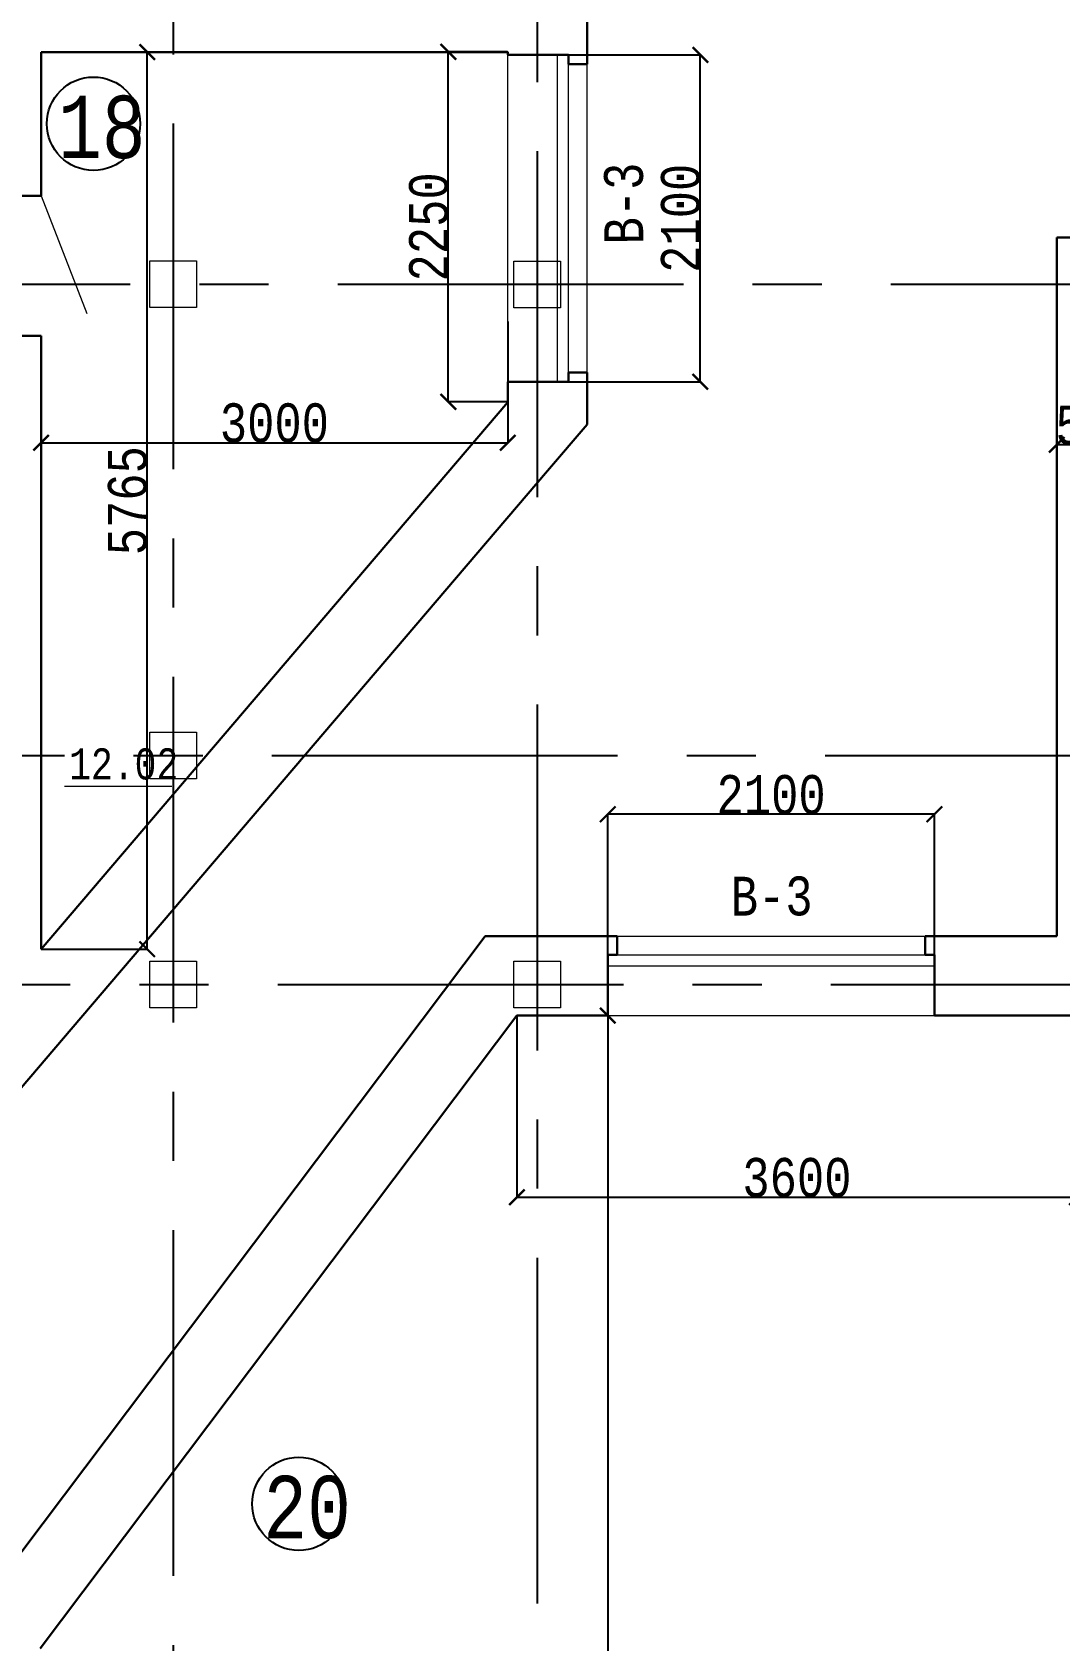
# Model space of a CAD drawing. Header units: millimetres. Extents: x -689206 to 4969298, y -1019800 to 703299.
# Drawn here: x 83536 to 90142, y 2750 to 13088 of the extents above; entities that cross this region are included whole.
import ezdxf

# ---------------------------------------------------------------- set-up
doc = ezdxf.new("R2010")
doc.units = ezdxf.units.MM
doc.linetypes.add('осеваяX2', pattern=[101.6, 63.5, -12.7, 12.7, -12.7])
for name, color, linetype, lineweight in [('несущие', 7, 'Continuous', 30), ('ОКНА', 250, 'Continuous', 20), ('РАЗМЕРЫ', 7, 'Continuous', 9), ('стены', 7, 'Continuous', 20)]:
    doc.layers.add(name, color=color, linetype=linetype, lineweight=lineweight)
doc.layers.add('четотам', color=7, linetype='Continuous')
doc.styles.add('Аннотативный', font='isocteur.ttf', dxfattribs={"width": 0.7, "height": 250})
doc.dimstyles.new('Аннотативный', dxfattribs={"dimscale": 0, "dimtxt": 250, "dimasz": 100, "dimexe": 1.25, "dimexo": 0.625, "dimtad": 1, "dimdec": 0, "dimtxsty": 'Аннотативный', "dimblk": 'ARCHTICK', "dimcen": 2.5, "dimadec": 0, "dimazin": 0, "dimtfac": 1, "dimtdec": 0, "dimtmove": 0, "dimatfit": 3, "dimfxl": 1, "dimarcsym": 0})

# ---------------------------------------------------------------- blocks, each defined once
blk = doc.blocks.new('_ArchTick')
at = {"color": 0, "linetype": 'ByBlock', "const_width": 0.15}
blk.add_lwpolyline([(-0.5, -0.5), (0.5, 0.5)], dxfattribs=at)
blk = doc.blocks.new('*D1474')
at = {"layer": 'Defpoints', "color": 0, "lineweight": 20, "transparency": 16777216}
for p in [(90122, 10437), (90122, 10437), (90632, 10437)]:
    blk.add_point(p, dxfattribs=at)
at = {"layer": 'стены', "color": 0, "lineweight": -2, "transparency": 16777216}
for p, q in [((90122, 10437), (90122, 10438)), ((90632, 10437), (90122, 10437)), ((90632, 10437), (90632, 10438))]:
    blk.add_line(p, q, dxfattribs=at)
at = {"layer": 'стены', "color": 0, "lineweight": -2, "transparency": 16777216, "xscale": 100, "yscale": 100, "zscale": 100, "rotation": 180}
blk.add_blockref('_ArchTick', (90122, 10437), dxfattribs=at)
at = {"layer": 'стены', "color": 0, "lineweight": -2, "transparency": 16777216, "xscale": 100, "yscale": 100, "zscale": 100}
blk.add_blockref('_ArchTick', (90632, 10437), dxfattribs=at)
at = {"layer": 'стены', "color": 0, "lineweight": 25, "transparency": 16777216, "insert": (90377, 10562), "char_height": 250, "attachment_point": 5, "style": 'Аннотативный'}
blk.add_mtext('510', dxfattribs=at)
blk = doc.blocks.new('*D1503')
at = {"layer": 'Defpoints', "color": 0, "lineweight": 20, "transparency": 16777216}
for p in [(83593, 12960), (84275, 12960), (83593, 7195)]:
    blk.add_point(p, dxfattribs=at)
at = {"layer": 'РАЗМЕРЫ', "color": 0, "lineweight": -2, "transparency": 16777216}
for p, q in [((83593, 12960), (84277, 12960)), ((84275, 7195), (84275, 12960)), ((83593, 7195), (84277, 7195))]:
    blk.add_line(p, q, dxfattribs=at)
at = {"layer": 'РАЗМЕРЫ', "color": 0, "lineweight": -2, "transparency": 16777216, "xscale": 100, "yscale": 100, "zscale": 100}
for p, rotation in [((84275, 12960), 90), ((84275, 7195), 270)]:
    blk.add_blockref('_ArchTick', p, dxfattribs=dict(at, rotation=rotation))
at = {"layer": 'РАЗМЕРЫ', "color": 0, "transparency": 16777216, "insert": (84150, 10077), "char_height": 250, "attachment_point": 5, "rotation": 90, "style": 'Аннотативный'}
blk.add_mtext('5765', dxfattribs=at)
blk = doc.blocks.new('*D1504')
at = {"layer": 'Defpoints', "color": 0, "lineweight": 20, "transparency": 16777216}
for p in [(86211, 12962), (86593, 12962), (86593, 10712)]:
    blk.add_point(p, dxfattribs=at)
at = {"layer": 'РАЗМЕРЫ', "color": 0, "lineweight": -2, "transparency": 16777216}
for p, q in [((86592, 12962), (86210, 12962)), ((86211, 10712), (86211, 12962)), ((86592, 10712), (86210, 10712))]:
    blk.add_line(p, q, dxfattribs=at)
at = {"layer": 'РАЗМЕРЫ', "color": 0, "lineweight": -2, "transparency": 16777216, "xscale": 100, "yscale": 100, "zscale": 100}
for p, rotation in [((86211, 12962), 90), ((86211, 10712), 270)]:
    blk.add_blockref('_ArchTick', p, dxfattribs=dict(at, rotation=rotation))
at = {"layer": 'РАЗМЕРЫ', "color": 0, "transparency": 16777216, "insert": (86086, 11837), "char_height": 250, "attachment_point": 5, "rotation": 90, "style": 'Аннотативный'}
blk.add_mtext('2250', dxfattribs=at)
blk = doc.blocks.new('*D1578')
at = {"layer": 'Defpoints', "color": 0, "linetype": 'ByBlock', "lineweight": 20, "transparency": 16777216}
for p in [(87236, 8062), (87236, 6768), (89336, 6768)]:
    blk.add_point(p, dxfattribs=at)
at = {"layer": 'РАЗМЕРЫ', "color": 0, "linetype": 'ByBlock', "lineweight": -2, "transparency": 16777216}
for p, q in [((87236, 6768), (87236, 8063)), ((89336, 8062), (87236, 8062)), ((89336, 6768), (89336, 8063))]:
    blk.add_line(p, q, dxfattribs=at)
at = {"layer": 'РАЗМЕРЫ', "color": 0, "linetype": 'ByBlock', "lineweight": -2, "transparency": 16777216, "xscale": 100, "yscale": 100, "zscale": 100, "rotation": 180}
blk.add_blockref('_ArchTick', (87236, 8062), dxfattribs=at)
at = {"layer": 'РАЗМЕРЫ', "color": 0, "linetype": 'ByBlock', "lineweight": -2, "transparency": 16777216, "xscale": 100, "yscale": 100, "zscale": 100}
blk.add_blockref('_ArchTick', (89336, 8062), dxfattribs=at)
at = {"layer": 'РАЗМЕРЫ', "color": 0, "linetype": 'ByBlock', "lineweight": 13, "transparency": 16777216, "insert": (88286, 8187), "char_height": 250, "attachment_point": 5, "style": 'Аннотативный'}
blk.add_mtext('2100', dxfattribs=at)
blk = doc.blocks.new('*D1579')
at = {"layer": 'Defpoints', "color": 0, "linetype": 'ByBlock', "lineweight": 20, "transparency": 16777216}
for p in [(87236, 6768), (87236, -7987), (87236, -7987)]:
    blk.add_point(p, dxfattribs=at)
at = {"layer": 'РАЗМЕРЫ', "color": 0, "linetype": 'ByBlock', "lineweight": -2, "transparency": 16777216}
for p, q in [((87236, 6768), (87236, -7987)), ((87237, 6768), (87237, 6768)), ((87237, -7987), (87237, -7987))]:
    blk.add_line(p, q, dxfattribs=at)
at = {"layer": 'РАЗМЕРЫ', "color": 0, "linetype": 'ByBlock', "lineweight": -2, "transparency": 16777216, "xscale": 100, "yscale": 100, "zscale": 100}
for p, rotation in [((87236, 6768), 90), ((87236, -7987), 270)]:
    blk.add_blockref('_ArchTick', p, dxfattribs=dict(at, rotation=rotation))
at = {"layer": 'РАЗМЕРЫ', "color": 0, "linetype": 'ByBlock', "lineweight": 13, "transparency": 16777216, "insert": (87111, -610), "char_height": 250, "attachment_point": 5, "rotation": 90, "style": 'Аннотативный'}
blk.add_mtext('14760', dxfattribs=at)
blk = doc.blocks.new('*D1602')
at = {"layer": 'Defpoints', "color": 0, "linetype": 'ByBlock', "lineweight": 20, "transparency": 16777216}
for p in [(86593, 12942), (87831, 12942), (86593, 10842)]:
    blk.add_point(p, dxfattribs=at)
at = {"layer": 'РАЗМЕРЫ', "color": 0, "linetype": 'ByBlock', "lineweight": -2, "transparency": 16777216}
for p, q in [((86593, 12942), (87832, 12942)), ((87831, 10842), (87831, 12942)), ((86593, 10842), (87832, 10842))]:
    blk.add_line(p, q, dxfattribs=at)
at = {"layer": 'РАЗМЕРЫ', "color": 0, "linetype": 'ByBlock', "lineweight": -2, "transparency": 16777216, "xscale": 100, "yscale": 100, "zscale": 100}
for p, rotation in [((87831, 12942), 90), ((87831, 10842), 270)]:
    blk.add_blockref('_ArchTick', p, dxfattribs=dict(at, rotation=rotation))
at = {"layer": 'РАЗМЕРЫ', "color": 0, "linetype": 'ByBlock', "lineweight": 20, "transparency": 16777216, "insert": (87705, 11892), "char_height": 250, "attachment_point": 5, "rotation": 90, "style": 'Аннотативный'}
blk.add_mtext('2100', dxfattribs=at)
blk = doc.blocks.new('*D1642')
at = {"layer": 'Defpoints', "color": 0, "lineweight": 20, "ltscale": 150, "transparency": 16777216}
for p in [(86593, 11230), (83593, 11137), (86593, 10450)]:
    blk.add_point(p, dxfattribs=at)
at = {"layer": 'РАЗМЕРЫ', "color": 0, "lineweight": -2, "ltscale": 150, "transparency": 16777216}
for p, q in [((86593, 11229), (86593, 10449)), ((83593, 11136), (83593, 10449)), ((83593, 10450), (86593, 10450))]:
    blk.add_line(p, q, dxfattribs=at)
at = {"layer": 'РАЗМЕРЫ', "color": 0, "lineweight": -2, "ltscale": 150, "transparency": 16777216, "xscale": 100, "yscale": 100, "zscale": 100, "rotation": 180}
blk.add_blockref('_ArchTick', (83593, 10450), dxfattribs=at)
at = {"layer": 'РАЗМЕРЫ', "color": 0, "lineweight": -2, "ltscale": 150, "transparency": 16777216, "xscale": 100, "yscale": 100, "zscale": 100}
blk.add_blockref('_ArchTick', (86593, 10450), dxfattribs=at)
at = {"layer": 'РАЗМЕРЫ', "color": 0, "lineweight": 20, "ltscale": 150, "transparency": 16777216, "insert": (85093, 10576), "char_height": 250, "attachment_point": 5, "style": 'Аннотативный'}
blk.add_mtext('3000', dxfattribs=at)
blk = doc.blocks.new('*D1647')
at = {"layer": 'Defpoints', "color": 0, "lineweight": 20, "ltscale": 150, "transparency": 16777216}
for p in [(86652, 6768), (90252, 6768), (90252, 5600)]:
    blk.add_point(p, dxfattribs=at)
at = {"layer": 'РАЗМЕРЫ', "color": 0, "lineweight": -2, "ltscale": 150, "transparency": 16777216}
for p, q in [((86652, 6767), (86652, 5599)), ((90252, 6767), (90252, 5599)), ((86652, 5600), (90252, 5600))]:
    blk.add_line(p, q, dxfattribs=at)
at = {"layer": 'РАЗМЕРЫ', "color": 0, "lineweight": -2, "ltscale": 150, "transparency": 16777216, "xscale": 100, "yscale": 100, "zscale": 100, "rotation": 180}
blk.add_blockref('_ArchTick', (86652, 5600), dxfattribs=at)
at = {"layer": 'РАЗМЕРЫ', "color": 0, "lineweight": -2, "ltscale": 150, "transparency": 16777216, "xscale": 100, "yscale": 100, "zscale": 100}
blk.add_blockref('_ArchTick', (90252, 5600), dxfattribs=at)
at = {"layer": 'РАЗМЕРЫ', "color": 0, "lineweight": 20, "ltscale": 150, "transparency": 16777216, "insert": (88452, 5726), "char_height": 250, "attachment_point": 5, "style": 'Аннотативный'}
blk.add_mtext('3600', dxfattribs=at)

msp = doc.modelspace()

# ---------------------------------------------------------------- linework, layer by layer
at = {"layer": 'несущие', "color": 0}
for p, q in [((90122, 11767.7), (90122, 11257.7)), ((102752.7, 11767.7), (90122, 11767.7)), ((90122, 10946.7), (90122, 11467.7)), ((86448.1, 7277.7), (84149.7, 4226.5)), ((87296.1, 7277.7), (86448.1, 7277.7)), ((87296.1, 7277.7), (86448.1, 7277.7)), ((90122.1, 7277.7), (89276.1, 7277.7)), ((90122.1, 7277.7), (89276.1, 7277.7)), ((89336.1, 7157.7), (89336.1, 6767.7)), ((86651.6, 6767.7), (84404.7, 3784.8)), ((87236.1, 6767.7), (86651.6, 6767.7)), ((87236.1, 6767.7), (86651.6, 6767.7)), ((90122.1, 6767.7), (89336.1, 6767.7)), ((90252, 6767.7), (89336.1, 6767.7))]:
    msp.add_line(p, q, dxfattribs=at)
at = {"layer": 'ОКНА'}
for p, q in [((86912.8, 10841.6), (86912.8, 12941.6)), ((86982.8, 10901.6), (86982.8, 12881.6)), ((87296.1, 7157.7), (89276.1, 7157.7)), ((87236.1, 7087.7), (89336.1, 7087.7))]:
    msp.add_line(p, q, dxfattribs=at)
at = {"layer": 'ОКНА', "color": 0}
for p, q in [((87296.1, 7277.7), (89276.1, 7277.7)), ((87236.1, 6767.7), (89336.1, 6767.7))]:
    msp.add_line(p, q, dxfattribs=at)
at = {"layer": 'РАЗМЕРЫ'}
for p, q in [((86592.8, 10841.6), (86592.8, 12941.6)), ((87102.8, 10901.6), (87102.8, 12881.6)), ((83744.1, 8242.8), (84433.4, 8242.8))]:
    msp.add_line(p, q, dxfattribs=at)
at = {"layer": 'РАЗМЕРЫ', "lineweight": 30}
for p, q in [((86982.8, 12941.6), (86982.8, 12881.6)), ((86982.8, 12881.6), (87102.8, 12881.6)), ((87102.8, 12881.6), (86982.8, 12881.6)), ((86982.8, 10841.6), (86982.8, 10901.6)), ((86982.8, 10901.6), (87102.8, 10901.6)), ((87102.8, 10901.6), (86982.8, 10901.6)), ((87102.8, 10566.8), (87102.8, 10710.2)), ((86847.8, 10268), (87102.8, 10566.8)), ((87296.1, 7157.7), (87296.1, 7277.7)), ((87296.1, 7277.7), (87296.1, 7157.7)), ((89276.1, 7157.7), (89276.1, 7277.7)), ((87236.1, 7157.7), (87296.1, 7157.7)), ((89336.1, 7157.7), (89276.1, 7157.7)), ((83847.8, 6753.1), (83352.8, 6173.2))]:
    msp.add_line(p, q, dxfattribs=at)
at = {"layer": 'РАЗМЕРЫ', "linetype": 'ByBlock', "lineweight": 30}
for p, q in [((84149.7, 4226.5), (83333.2, 3142.4)), ((84404.7, 3784.8), (83588.2, 2700.8))]:
    msp.add_line(p, q, dxfattribs=at)
at = {"layer": 'стены', "linetype": 'осеваяX2', "lineweight": 25, "ltscale": 35}
for p, q in [((84442.7, 19613.2), (84442.7, -23890)), ((86782.8, 19435.1), (86782.8, -25990)), ((46383.8, 11467.7), (108442.7, 11467.7)), ((42404.8, 8440.2), (108442.7, 8440.2)), ((42442.7, 6967.7), (108442.7, 6967.7))]:
    msp.add_line(p, q, dxfattribs=at)
at = {"layer": 'стены', "lineweight": 30}
for p, q in [((87102.8, 12959.7), (87102.8, 13950.9)), ((87102.8, 12881.6), (87102.8, 13950.9)), ((86592.8, 12959.7), (83592.8, 12959.7)), ((83592.8, 12036.7), (83592.8, 12959.7)), ((86592.8, 12961.7), (86592.8, 12941.6)), ((86592.8, 12959.7), (86592.8, 12941.6)), ((86592.8, 12941.6), (86982.8, 12941.6)), ((87102.8, 12959.7), (87102.8, 12881.6)), ((83352.8, 12036.7), (83592.8, 12036.7)), ((83592.8, 11136.7), (83352.8, 11136.7)), ((83592.8, 8459.7), (83592.8, 11136.7)), ((87102.8, 10901.6), (87102.8, 10710.2)), ((87102.8, 10712.2), (87102.8, 10901.6)), ((90122, 10946.7), (90122, 8749.7)), ((86592.8, 10841.6), (86592.8, 10709.7)), ((86592.8, 10841.6), (86592.8, 10711.7)), ((86982.8, 10841.6), (86592.8, 10841.6)), ((86592.8, 10709.7), (83592.8, 7194.8)), ((86847.8, 10268), (83847.8, 6753.1)), ((90122, 8749.7), (90122.1, 7277.7)), ((83592.8, 8459.7), (83592.8, 7194.8)), ((87236.1, 7157.7), (87236.1, 6767.7))]:
    msp.add_line(p, q, dxfattribs=at)
at = {"layer": 'стены'}
for p, q in [((83592.8, 12959.7), (83954.8, 12959.7)), ((83592.8, 12036.7), (83886.9, 11280.3))]:
    msp.add_line(p, q, dxfattribs=at)
at = {"layer": 'стены', "lineweight": 20}
for points in [[(84292.7, 11617.7), (84592.7, 11617.7), (84592.7, 11317.7), (84292.7, 11317.7)], [(86632.8, 11615.7), (86932.8, 11615.7), (86932.8, 11315.7), (86632.8, 11315.7)], [(86632.8, 7117.7), (86932.8, 7117.7), (86932.8, 6817.7), (86632.8, 6817.7)]]:
    msp.add_lwpolyline(points, close=True, dxfattribs=at)
at = {"layer": 'стены'}
for points in [[(84292.7, 8590.2), (84592.7, 8590.2), (84592.7, 8290.2), (84292.7, 8290.2)], [(84292.7, 7117.7), (84592.7, 7117.7), (84592.7, 6817.7), (84292.7, 6817.7)]]:
    msp.add_lwpolyline(points, close=True, dxfattribs=at)
at = {"layer": 'четотам'}
for centre in [(83930, 12500), (85250, 3630)]:
    msp.add_circle(centre, 300, dxfattribs=at)

# ---------------------------------------------------------------- texts
at = {"layer": 'РАЗМЕРЫ', "lineweight": 20, "ltscale": 150, "char_height": 401.1, "width": 1460, "attachment_point": 1, "style": 'Аннотативный'}
for s, insert in [('18', (83702, 12679.9)), ('20', (85022, 3809.9))]:
    msp.add_mtext(s, dxfattribs=dict(at, insert=insert))
at = {"layer": 'РАЗМЕРЫ', "lineweight": 20, "ltscale": 150, "char_height": 250, "width": 922.913, "attachment_point": 1, "style": 'Аннотативный'}
for insert, rotation in [((87214.4, 11723.4), 90.25592), ((88026.1, 7659.9), 0.25592)]:
    msp.add_mtext('В-3', dxfattribs=dict(at, insert=insert, rotation=rotation))
at = {"layer": 'РАЗМЕРЫ', "insert": (83773.4, 8485.6), "char_height": 200, "width": 656.117, "attachment_point": 1, "style": 'Аннотативный'}
msp.add_mtext('12.02', dxfattribs=at)

# ---------------------------------------------------------------- dimensions: what is measured, and where the dimension line sits
at = {"layer": 'РАЗМЕРЫ'}
for base, p1, p2, picture, middle in [((84275.5, 12959.7), (83592.8, 7194.8), (83592.8, 12959.7), '*D1503', (84149.9, 10077.2)), ((86211.2, 12961.7), (86592.8, 10711.7), (86592.8, 12961.7), '*D1504', (86085.6, 11836.7))]:
    dim = msp.add_linear_dim(base=base, p1=p1, p2=p2, angle=90, dimstyle='Аннотативный', dxfattribs=at)
    dim.commit()
    dim.dimension.update_dxf_attribs({"geometry": picture, "text_midpoint": middle})
at = {"layer": 'РАЗМЕРЫ', "linetype": 'ByBlock', "lineweight": 20}
dim = msp.add_linear_dim(base=(87830.6, 12941.6), p1=(86592.8, 10841.6), p2=(86592.8, 12941.6), angle=90, dimstyle='Аннотативный', dxfattribs=at)
dim.commit()
dim.dimension.update_dxf_attribs({"geometry": '*D1602', "text_midpoint": (87705, 11891.6)})
at = {"layer": 'РАЗМЕРЫ', "lineweight": 20, "ltscale": 150}
for base, p1, p2, picture, middle in [((86592.8, 10450), (83592.8, 11136.7), (86592.8, 11230), '*D1642', (85092.8, 10575.6)), ((90252, 5600), (86651.6, 6767.7), (90252, 6767.7), '*D1647', (88451.8, 5725.6))]:
    dim = msp.add_linear_dim(base=base, p1=p1, p2=p2, dimstyle='Аннотативный', dxfattribs=at)
    dim.commit()
    dim.dimension.update_dxf_attribs({"geometry": picture, "text_midpoint": middle})
at = {"layer": 'РАЗМЕРЫ', "color": 18, "linetype": 'ByBlock', "lineweight": 13, "true_color": 0x000000}
dim = msp.add_linear_dim(base=(87236.1, 8061.7), p1=(89336.1, 6767.7), p2=(87236.1, 6767.7), dimstyle='Аннотативный', dxfattribs=at)
dim.commit()
dim.dimension.update_dxf_attribs({"geometry": '*D1578', "text_midpoint": (88286.1, 8187.3)})
dim = msp.add_linear_dim(base=(87236.1, -7987.5), p1=(87236.1, 6767.7), p2=(87236.1, -7987.5), angle=90, text='14760', dimstyle='Аннотативный', dxfattribs=at)
dim.commit()
dim.dimension.update_dxf_attribs({"geometry": '*D1579', "text_midpoint": (87110.5, -609.9)})
at = {"layer": 'стены', "lineweight": 25}
dim = msp.add_linear_dim(base=(90122, 10436.7), p1=(90632, 10436.7), p2=(90122, 10436.7), dimstyle='Аннотативный', dxfattribs=at)
dim.commit()
dim.dimension.update_dxf_attribs({"geometry": '*D1474', "text_midpoint": (90377, 10562.3)})

doc.saveas('drawing.dxf')
